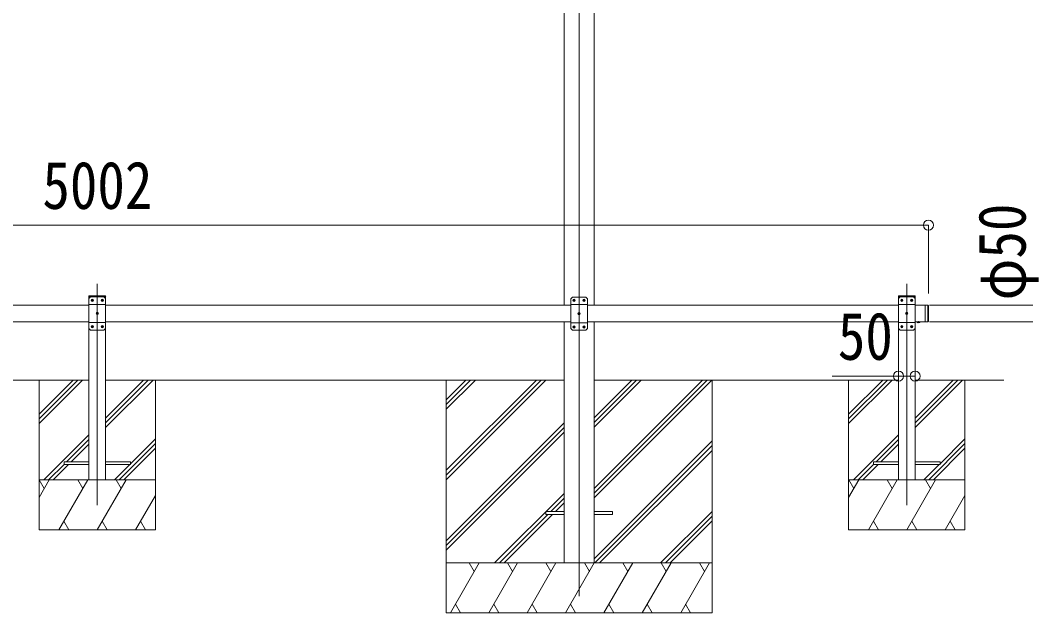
# Model space of a CAD drawing. Units: millimetres at full size, sheet at 1:30. Extents: x -8385 to 8479, y -5853 to 5787.
# Drawn here: x 2395 to 5421, y -3457 to -1675 of the extents above; entities that cross this region are included whole.
import ezdxf
from ezdxf.enums import TextEntityAlignment as Align

# ---------------------------------------------------------------- set-up
doc = ezdxf.new("R2010")
doc.units = ezdxf.units.MM
doc.header["$LTSCALE"] = 30
doc.header["$PDMODE"] = 32
doc.header["$PDSIZE"] = 30
for name, color, linetype, lineweight in [('0-0_0', 7, 'Continuous', 9), ('0-1_本体', 4, 'Continuous', 9), ('0-2_部品', 7, 'Continuous', 9), ('0-4_TABLE1', 3, 'Continuous', 9), ('0-5_DIM1', 3, 'Continuous', 9), ('0-8_PARTS2', 2, 'Continuous', 9), ('0-A_寸法', 6, 'Continuous', 9)]:
    doc.layers.add(name, color=color, linetype=linetype, lineweight=lineweight)
doc.styles.add('ＭＳ ゴシック', font='')
doc.styles.get('ＭＳ ゴシック').set_extended_font_data('MS Gothic')

msp = doc.modelspace()

# ---------------------------------------------------------------- linework, layer by layer
at = {"layer": '0-0_0'}
for p, q in [((1221.91, -2756.63), (2601.71, -2756.63)), ((2451.71, -2756.63), (2451.71, -3206.63)), ((2451.71, -2858.98), (2554.06, -2756.63)), ((2451.71, -2873.12), (2568.2, -2756.63)), ((2451.71, -2887.26), (2582.34, -2756.63)), ((2651.71, -2756.63), (4031.51, -2756.63)), ((2651.71, -2899.4), (2794.47, -2756.63)), ((2651.71, -2885.25), (2780.33, -2756.63)), ((2651.71, -2871.11), (2766.19, -2756.63)), ((2801.71, -3206.63), (2801.71, -2756.63)), ((3676.71, -2756.63), (3676.71, -3456.63)), ((3676.71, -3028.13), (3948.21, -2756.63)), ((3676.71, -3042.27), (3962.35, -2756.63)), ((3676.71, -3056.42), (3976.49, -2756.63)), ((3676.71, -2816), (3736.07, -2756.63)), ((3676.71, -2830.14), (3750.22, -2756.63)), ((3676.71, -2844.29), (3764.36, -2756.63)), ((4121.91, -2756.63), (5037.7, -2756.63)), ((4121.91, -3110.69), (4475.97, -2756.63)), ((4121.91, -3082.41), (4447.68, -2756.63)), ((4121.91, -3096.55), (4461.83, -2756.63)), ((4121.91, -2898.56), (4263.84, -2756.63)), ((4121.91, -2884.42), (4249.69, -2756.63)), ((4121.91, -2870.28), (4235.55, -2756.63)), ((4476.71, -2756.63), (4476.71, -3456.63)), ((4887.7, -2756.63), (4887.7, -3206.63)), ((4887.7, -2858.98), (4990.05, -2756.63)), ((4887.7, -2873.12), (5004.2, -2756.63)), ((4887.7, -2887.26), (5018.34, -2756.63)), ((5087.7, -2899.4), (5230.47, -2756.63)), ((5087.7, -2885.25), (5216.33, -2756.63)), ((5087.7, -2871.11), (5202.19, -2756.63)), ((5087.71, -2756.63), (5354.71, -2756.63)), ((5237.7, -3206.63), (5237.7, -2756.63)), ((3676.71, -3240.26), (4031.51, -2885.47)), ((3676.71, -3254.41), (4031.51, -2899.61)), ((2466.18, -3056.63), (2601.71, -2921.11)), ((2534.33, -3002.63), (2601.71, -2935.25)), ((2726.71, -3008.24), (2801.71, -2933.24)), ((3676.71, -3268.55), (4031.51, -2913.75)), ((4902.18, -3056.63), (5037.7, -2921.11)), ((4970.33, -3002.63), (5037.7, -2935.25)), ((5162.7, -3008.24), (5237.7, -2933.24)), ((2548.47, -3002.63), (2601.71, -2949.4)), ((2692.46, -3056.63), (2801.71, -2947.39)), ((2706.6, -3056.63), (2801.71, -2961.53)), ((4121.91, -3294.54), (4476.71, -2939.74)), ((4123.96, -3306.63), (4476.71, -2953.89)), ((4984.47, -3002.63), (5037.7, -2949.4)), ((5128.46, -3056.63), (5237.7, -2947.39)), ((5142.6, -3056.63), (5237.7, -2961.53)), ((4138.1, -3306.63), (4476.71, -2968.03)), ((2480.33, -3056.63), (2526.71, -3010.25)), ((2494.47, -3056.63), (2540.47, -3010.63)), ((2678.32, -3056.63), (2724.32, -3010.63)), ((4916.32, -3056.63), (4962.7, -3010.25)), ((4930.47, -3056.63), (4976.47, -3010.63)), ((5114.32, -3056.63), (5160.32, -3010.63)), ((2451.71, -3109.75), (2482.37, -3056.63)), ((2451.71, -3056.63), (2801.71, -3056.63)), ((2467.37, -3082.61), (2452.37, -3056.63)), ((2511.24, -3206.63), (2597.84, -3056.63)), ((2582.84, -3082.61), (2567.84, -3056.63)), ((2626.71, -3206.63), (2713.31, -3056.63)), ((2698.31, -3082.61), (2683.31, -3056.63)), ((4887.7, -3109.75), (4918.37, -3056.63)), ((4887.7, -3056.63), (5237.7, -3056.63)), ((4903.37, -3082.61), (4888.37, -3056.63)), ((4947.24, -3206.63), (5033.84, -3056.63)), ((5018.84, -3082.61), (5003.84, -3056.63)), ((5062.71, -3206.63), (5149.31, -3056.63)), ((5134.31, -3082.61), (5119.31, -3056.63)), ((2742.18, -3206.63), (2801.71, -3103.53)), ((3822.47, -3306.63), (4031.51, -3097.6)), ((3991.11, -3152.13), (4031.51, -3111.74)), ((5178.18, -3206.63), (5237.7, -3103.53)), ((4005.25, -3152.13), (4031.51, -3125.88)), ((3836.61, -3306.63), (3982.11, -3161.13)), ((3850.75, -3306.63), (3996.25, -3161.13)), ((4321.95, -3306.63), (4476.71, -3151.87)), ((4336.09, -3306.63), (4476.71, -3166.02)), ((2451.71, -3206.63), (2801.71, -3206.63)), ((2526.24, -3180.65), (2541.24, -3206.63)), ((2641.71, -3180.65), (2656.71, -3206.63)), ((2757.18, -3180.65), (2772.18, -3206.63)), ((4350.23, -3306.63), (4476.71, -3180.16)), ((4887.7, -3206.63), (5237.7, -3206.63)), ((4962.24, -3180.65), (4977.24, -3206.63)), ((5077.71, -3180.65), (5092.71, -3206.63)), ((5193.18, -3180.65), (5208.18, -3206.63)), ((4476.71, -3306.63), (3676.71, -3306.63)), ((3689.41, -3456.63), (3776.01, -3306.63)), ((3761.01, -3332.61), (3746.01, -3306.63)), ((3804.88, -3456.63), (3891.48, -3306.63)), ((3876.48, -3332.61), (3861.48, -3306.63)), ((3920.35, -3456.63), (4006.95, -3306.63)), ((3991.95, -3332.61), (3976.95, -3306.63)), ((4035.82, -3456.63), (4122.42, -3306.63)), ((4107.42, -3332.61), (4092.42, -3306.63)), ((4151.29, -3456.63), (4237.89, -3306.63)), ((4222.89, -3332.61), (4207.89, -3306.63)), ((4266.76, -3456.63), (4353.36, -3306.63)), ((4323.36, -3306.63), (4338.36, -3332.61)), ((4382.23, -3456.63), (4468.83, -3306.63)), ((4438.83, -3306.63), (4453.83, -3332.61)), ((3704.41, -3430.65), (3719.41, -3456.63)), ((3819.88, -3430.65), (3834.88, -3456.63)), ((3935.35, -3430.65), (3950.35, -3456.63)), ((4050.82, -3430.65), (4065.82, -3456.63)), ((4166.29, -3430.65), (4181.29, -3456.63)), ((4281.76, -3430.65), (4296.76, -3456.63)), ((4397.23, -3430.65), (4412.23, -3456.63)), ((3676.71, -3456.63), (4476.71, -3456.63))]:
    msp.add_line(p, q, dxfattribs=at)
at = {"layer": '0-1_本体'}
for p, q in [((4031.51, -830.25), (4031.51, -2531.63)), ((4031.51, -2581.63), (4031.51, -3306.63)), ((4121.91, -2581.63), (4121.91, -3306.63))]:
    msp.add_line(p, q, dxfattribs=at)
msp.add_lwpolyline([(4104.21, -830.25), (4121.91, -830.25), (4121.91, -2531.63)], dxfattribs=at)
at = {"layer": '0-2_部品', "color": 4}
for p, q in [((2601.71, -3002.63), (2526.71, -3002.63)), ((2651.71, -3010.63), (2726.71, -3010.63)), ((5037.7, -3002.63), (4962.7, -3002.63)), ((5087.7, -3010.63), (5162.7, -3010.63)), ((3976.71, -3152.13), (3976.71, -3161.13)), ((3976.71, -3152.13), (4031.51, -3152.13)), ((3976.71, -3161.13), (4031.51, -3161.13)), ((4121.91, -3152.13), (4176.71, -3152.13)), ((4121.91, -3161.13), (4176.71, -3161.13)), ((4176.71, -3152.13), (4176.71, -3161.13))]:
    msp.add_line(p, q, dxfattribs=at)
for points in [[(2526.71, -3002.63), (2526.71, -3010.63), (2601.71, -3010.63)], [(2726.71, -3010.63), (2726.71, -3002.63), (2651.71, -3002.63)], [(4962.7, -3002.63), (4962.7, -3010.63), (5037.7, -3010.63)], [(5162.7, -3010.63), (5162.7, -3002.63), (5087.7, -3002.63)]]:
    msp.add_lwpolyline(points, dxfattribs=at)
at = {"layer": '0-4_TABLE1'}
for p, q in [((2601.41, -2506.63), (2601.51, -2504.58)), ((2601.41, -2506.63), (2652.01, -2506.63)), ((2606.71, -2506.63), (2601.71, -2511.63)), ((2601.71, -2601.63), (2601.71, -2511.63)), ((2602.51, -2503.63), (2650.9, -2503.63)), ((2606.71, -2506.63), (2646.71, -2506.63)), ((2646.71, -2506.63), (2651.71, -2511.63)), ((2651.71, -2511.63), (2651.71, -2601.63)), ((2652.01, -2506.63), (2651.9, -2504.58)), ((4056.71, -2507.16), (4051.71, -2512.16)), ((4096.71, -2507.16), (4056.71, -2507.16)), ((4096.71, -2507.16), (4101.71, -2512.16)), ((5037.41, -2506.63), (5037.51, -2504.58)), ((5088.01, -2506.63), (5037.41, -2506.63)), ((5042.7, -2506.63), (5037.7, -2511.63)), ((5037.7, -2511.63), (5037.7, -2601.63)), ((5086.9, -2503.63), (5038.51, -2503.63)), ((5082.7, -2506.63), (5042.7, -2506.63)), ((5082.7, -2506.63), (5087.7, -2511.63)), ((5087.7, -2601.63), (5087.7, -2511.63)), ((5088.01, -2506.63), (5087.9, -2504.58)), ((2601.71, -2529.33), (2651.71, -2529.33)), ((2610.45, -2517.05), (2609.61, -2517.05)), ((2612.97, -2516.21), (2613.81, -2516.21)), ((2640.45, -2517.05), (2639.61, -2517.05)), ((2642.97, -2516.21), (2643.81, -2516.21)), ((4051.71, -2512.16), (4051.71, -2602.16)), ((4101.71, -2529.86), (4051.71, -2529.86)), ((4060.45, -2516.74), (4059.61, -2516.74)), ((4062.97, -2517.58), (4063.81, -2517.58)), ((4090.45, -2516.74), (4089.61, -2516.74)), ((4092.97, -2517.58), (4093.81, -2517.58)), ((4101.71, -2602.16), (4101.71, -2512.16)), ((5087.7, -2529.33), (5037.7, -2529.33)), ((5046.44, -2516.21), (5045.6, -2516.21)), ((5048.96, -2517.05), (5049.8, -2517.05)), ((5076.44, -2516.21), (5075.6, -2516.21)), ((5078.96, -2517.05), (5079.8, -2517.05)), ((5117.71, -2531.63), (5117.71, -2581.63)), ((5117.71, -2531.63), (5125.71, -2531.63)), ((5125.71, -2531.63), (5125.71, -2581.63)), ((5127.71, -2533.63), (5125.71, -2531.63)), ((5127.71, -2533.63), (5127.71, -2579.63)), ((2625.45, -2557.05), (2624.61, -2557.05)), ((2627.97, -2556.21), (2628.81, -2556.21)), ((4075.45, -2556.74), (4074.61, -2556.74)), ((4077.97, -2557.58), (4078.81, -2557.58)), ((5061.44, -2556.21), (5060.6, -2556.21)), ((5063.96, -2557.05), (5064.8, -2557.05)), ((2601.71, -2583.93), (2651.71, -2583.93)), ((2606.71, -2606.63), (2601.71, -2601.63)), ((2610.45, -2597.05), (2609.61, -2597.05)), ((2612.97, -2596.21), (2613.81, -2596.21)), ((2640.45, -2597.05), (2639.61, -2597.05)), ((2642.97, -2596.21), (2643.81, -2596.21)), ((2646.71, -2606.63), (2651.71, -2601.63)), ((4101.71, -2584.46), (4051.71, -2584.46)), ((4056.71, -2607.16), (4051.71, -2602.16)), ((4060.45, -2596.74), (4059.61, -2596.74)), ((4062.97, -2597.58), (4063.81, -2597.58)), ((4090.45, -2596.74), (4089.61, -2596.74)), ((4092.97, -2597.58), (4093.81, -2597.58)), ((4096.71, -2607.16), (4101.71, -2602.16)), ((5087.7, -2583.93), (5037.7, -2583.93)), ((5042.7, -2606.63), (5037.7, -2601.63)), ((5046.44, -2596.21), (5045.6, -2596.21)), ((5048.96, -2597.05), (5049.8, -2597.05)), ((5076.44, -2596.21), (5075.6, -2596.21)), ((5078.96, -2597.05), (5079.8, -2597.05)), ((5082.7, -2606.63), (5087.7, -2601.63)), ((5091.81, -2581.63), (5103.61, -2581.63)), ((5091.81, -2581.63), (5091.81, -2582.14)), ((5091.81, -2582.14), (5103.61, -2582.14)), ((5095.21, -2581.63), (5100.21, -2581.63)), ((5103.61, -2581.63), (5103.61, -2582.14)), ((5117.71, -2581.63), (5125.71, -2581.63)), ((5127.71, -2579.63), (5125.71, -2581.63)), ((2646.71, -2606.63), (2606.71, -2606.63)), ((4056.71, -2607.16), (4096.71, -2607.16)), ((5042.7, -2606.63), (5082.7, -2606.63))]:
    msp.add_line(p, q, dxfattribs=at)
for points in [[(2609.61, -2517.05), (2609.61, -2516.21), (2610.45, -2516.21)], [(2611.29, -2515.37), (2611.29, -2514.53), (2612.13, -2514.53), (2612.13, -2515.37)], [(2612.13, -2517.89), (2612.13, -2518.73), (2611.29, -2518.73), (2611.29, -2517.89)], [(2613.81, -2516.21), (2613.81, -2517.05), (2612.97, -2517.05)], [(2639.61, -2517.05), (2639.61, -2516.21), (2640.45, -2516.21)], [(2641.29, -2515.37), (2641.29, -2514.53), (2642.13, -2514.53), (2642.13, -2515.37)], [(2642.13, -2517.89), (2642.13, -2518.73), (2641.29, -2518.73), (2641.29, -2517.89)], [(2643.81, -2516.21), (2643.81, -2517.05), (2642.97, -2517.05)], [(4059.61, -2516.74), (4059.61, -2517.58), (4060.45, -2517.58)], [(4062.13, -2515.9), (4062.13, -2515.06), (4061.29, -2515.06), (4061.29, -2515.9)], [(4061.29, -2518.42), (4061.29, -2519.26), (4062.13, -2519.26), (4062.13, -2518.42)], [(4063.81, -2517.58), (4063.81, -2516.74), (4062.97, -2516.74)], [(4089.61, -2516.74), (4089.61, -2517.58), (4090.45, -2517.58)], [(4092.13, -2515.9), (4092.13, -2515.06), (4091.29, -2515.06), (4091.29, -2515.9)], [(4091.29, -2518.42), (4091.29, -2519.26), (4092.13, -2519.26), (4092.13, -2518.42)], [(4093.81, -2517.58), (4093.81, -2516.74), (4092.97, -2516.74)], [(5045.6, -2516.21), (5045.6, -2517.05), (5046.44, -2517.05)], [(5048.12, -2515.37), (5048.12, -2514.53), (5047.28, -2514.53), (5047.28, -2515.37)], [(5047.28, -2517.89), (5047.28, -2518.73), (5048.12, -2518.73), (5048.12, -2517.89)], [(5049.8, -2517.05), (5049.8, -2516.21), (5048.96, -2516.21)], [(5075.6, -2516.21), (5075.6, -2517.05), (5076.44, -2517.05)], [(5078.12, -2515.37), (5078.12, -2514.53), (5077.28, -2514.53), (5077.28, -2515.37)], [(5077.28, -2517.89), (5077.28, -2518.73), (5078.12, -2518.73), (5078.12, -2517.89)], [(5079.8, -2517.05), (5079.8, -2516.21), (5078.96, -2516.21)], [(2624.61, -2557.05), (2624.61, -2556.21), (2625.45, -2556.21)], [(2626.29, -2555.37), (2626.29, -2554.53), (2627.13, -2554.53), (2627.13, -2555.37)], [(2627.13, -2557.89), (2627.13, -2558.73), (2626.29, -2558.73), (2626.29, -2557.89)], [(2628.81, -2556.21), (2628.81, -2557.05), (2627.97, -2557.05)], [(4074.61, -2556.74), (4074.61, -2557.58), (4075.45, -2557.58)], [(4077.13, -2555.9), (4077.13, -2555.06), (4076.29, -2555.06), (4076.29, -2555.9)], [(4076.29, -2558.42), (4076.29, -2559.26), (4077.13, -2559.26), (4077.13, -2558.42)], [(4078.81, -2557.58), (4078.81, -2556.74), (4077.97, -2556.74)], [(5060.6, -2556.21), (5060.6, -2557.05), (5061.44, -2557.05)], [(5063.12, -2555.37), (5063.12, -2554.53), (5062.28, -2554.53), (5062.28, -2555.37)], [(5062.28, -2557.89), (5062.28, -2558.73), (5063.12, -2558.73), (5063.12, -2557.89)], [(5064.8, -2557.05), (5064.8, -2556.21), (5063.96, -2556.21)], [(2609.61, -2597.05), (2609.61, -2596.21), (2610.45, -2596.21)], [(2611.29, -2595.37), (2611.29, -2594.53), (2612.13, -2594.53), (2612.13, -2595.37)], [(2612.13, -2597.89), (2612.13, -2598.73), (2611.29, -2598.73), (2611.29, -2597.89)], [(2613.81, -2596.21), (2613.81, -2597.05), (2612.97, -2597.05)], [(2639.61, -2597.05), (2639.61, -2596.21), (2640.45, -2596.21)], [(2641.29, -2595.37), (2641.29, -2594.53), (2642.13, -2594.53), (2642.13, -2595.37)], [(2642.13, -2597.89), (2642.13, -2598.73), (2641.29, -2598.73), (2641.29, -2597.89)], [(2643.81, -2596.21), (2643.81, -2597.05), (2642.97, -2597.05)], [(4059.61, -2596.74), (4059.61, -2597.58), (4060.45, -2597.58)], [(4062.13, -2595.9), (4062.13, -2595.06), (4061.29, -2595.06), (4061.29, -2595.9)], [(4061.29, -2598.42), (4061.29, -2599.26), (4062.13, -2599.26), (4062.13, -2598.42)], [(4063.81, -2597.58), (4063.81, -2596.74), (4062.97, -2596.74)], [(4089.61, -2596.74), (4089.61, -2597.58), (4090.45, -2597.58)], [(4092.13, -2595.9), (4092.13, -2595.06), (4091.29, -2595.06), (4091.29, -2595.9)], [(4091.29, -2598.42), (4091.29, -2599.26), (4092.13, -2599.26), (4092.13, -2598.42)], [(4093.81, -2597.58), (4093.81, -2596.74), (4092.97, -2596.74)], [(5045.6, -2596.21), (5045.6, -2597.05), (5046.44, -2597.05)], [(5048.12, -2595.37), (5048.12, -2594.53), (5047.28, -2594.53), (5047.28, -2595.37)], [(5047.28, -2597.89), (5047.28, -2598.73), (5048.12, -2598.73), (5048.12, -2597.89)], [(5049.8, -2597.05), (5049.8, -2596.21), (5048.96, -2596.21)], [(5075.6, -2596.21), (5075.6, -2597.05), (5076.44, -2597.05)], [(5078.12, -2595.37), (5078.12, -2594.53), (5077.28, -2594.53), (5077.28, -2595.37)], [(5077.28, -2597.89), (5077.28, -2598.73), (5078.12, -2598.73), (5078.12, -2597.89)], [(5079.8, -2597.05), (5079.8, -2596.21), (5078.96, -2596.21)], [(5095.26, -2584.35), (5096.56, -2581.68), (5097.71, -2581.07)], [(5100.16, -2584.35), (5098.86, -2581.68), (5097.71, -2581.07)]]:
    msp.add_lwpolyline(points, dxfattribs=at)
for centre in [(2611.71, -2516.63), (2641.71, -2516.63), (4061.71, -2517.16), (4091.71, -2517.16), (5047.7, -2516.63), (5077.7, -2516.63), (2626.71, -2556.63), (4076.71, -2557.16), (5062.7, -2556.63), (2611.71, -2596.63), (2641.71, -2596.63), (4061.71, -2597.16), (4091.71, -2597.16), (5047.7, -2596.63), (5077.7, -2596.63)]:
    msp.add_circle(centre, 3.5, dxfattribs=at)
for centre, radius, start, end in [((2602.51, -2504.63), 1, 90, 176.99989), ((2650.9, -2504.63), 1, 3.00006, 90), ((5038.51, -2504.63), 1, 90, 176.99994), ((5086.9, -2504.63), 1, 3.00011, 90), ((2610.45, -2515.37), 0.84, 270, 0), ((2610.45, -2517.89), 0.84, 0, 90), ((2612.97, -2515.37), 0.84, 180, 270), ((2612.97, -2517.89), 0.84, 90, 180), ((2640.45, -2515.37), 0.84, 270, 0), ((2640.45, -2517.89), 0.84, 0, 90), ((2642.97, -2515.37), 0.84, 180, 270), ((2642.97, -2517.89), 0.84, 90, 180), ((4060.45, -2515.9), 0.84, 270, 0), ((4060.45, -2518.42), 0.84, 0, 90), ((4062.97, -2515.9), 0.84, 180, 270), ((4062.97, -2518.42), 0.84, 90, 180), ((4090.45, -2515.9), 0.84, 270, 0), ((4090.45, -2518.42), 0.84, 0, 90), ((4092.97, -2515.9), 0.84, 180, 270), ((4092.97, -2518.42), 0.84, 90, 180), ((5046.44, -2515.37), 0.84, 270, 0), ((5046.44, -2517.89), 0.84, 0, 90), ((5048.96, -2515.37), 0.84, 180, 270), ((5048.96, -2517.89), 0.84, 90, 180), ((5076.44, -2515.37), 0.84, 270, 0), ((5076.44, -2517.89), 0.84, 0, 90), ((5078.96, -2515.37), 0.84, 180, 270), ((5078.96, -2517.89), 0.84, 90, 180), ((2625.45, -2555.37), 0.84, 270, 0), ((2625.45, -2557.89), 0.84, 0, 90), ((2627.97, -2555.37), 0.84, 180, 270), ((2627.97, -2557.89), 0.84, 90, 180), ((4075.45, -2555.9), 0.84, 270, 0), ((4075.45, -2558.42), 0.84, 0, 90), ((4077.97, -2555.9), 0.84, 180, 270), ((4077.97, -2558.42), 0.84, 90, 180), ((5061.44, -2555.37), 0.84, 270, 0), ((5061.44, -2557.89), 0.84, 0, 90), ((5063.96, -2555.37), 0.84, 180, 270), ((5063.96, -2557.89), 0.84, 90, 180), ((2610.45, -2595.37), 0.84, 270, 0), ((2610.45, -2597.89), 0.84, 0, 90), ((2612.97, -2595.37), 0.84, 180, 270), ((2612.97, -2597.89), 0.84, 90, 180), ((2640.45, -2595.37), 0.84, 270, 0), ((2640.45, -2597.89), 0.84, 0, 90), ((2642.97, -2595.37), 0.84, 180, 270), ((2642.97, -2597.89), 0.84, 90, 180), ((4060.45, -2595.9), 0.84, 270, 0), ((4060.45, -2598.42), 0.84, 0, 90), ((4062.97, -2595.9), 0.84, 180, 270), ((4062.97, -2598.42), 0.84, 90, 180), ((4090.45, -2595.9), 0.84, 270, 0), ((4090.45, -2598.42), 0.84, 0, 90), ((4092.97, -2595.9), 0.84, 180, 270), ((4092.97, -2598.42), 0.84, 90, 180), ((5046.44, -2595.37), 0.84, 270, 0), ((5046.44, -2597.89), 0.84, 0, 90), ((5048.96, -2595.37), 0.84, 180, 270), ((5048.96, -2597.89), 0.84, 90, 180), ((5076.44, -2595.37), 0.84, 270, 0), ((5076.44, -2597.89), 0.84, 0, 90), ((5078.96, -2595.37), 0.84, 180, 270), ((5078.96, -2597.89), 0.84, 90, 180), ((5097.71, -2576.71), 8.02, 222.61678, 317.38322)]:
    msp.add_arc(centre, radius, start, end, dxfattribs=at)
at = {"layer": '0-5_DIM1'}
for p, q in [((2601.71, -3056.63), (2601.71, -2506.63)), ((2601.71, -2506.63), (2651.71, -2506.63)), ((2651.71, -3056.63), (2651.71, -2506.63)), ((5037.7, -3056.63), (5037.7, -2506.63)), ((5087.71, -2506.63), (5037.7, -2506.63)), ((5087.71, -3056.63), (5087.71, -2506.63)), ((1201.71, -2531.63), (2601.71, -2531.63)), ((2651.71, -2531.63), (4051.71, -2531.63)), ((4101.71, -2531.63), (5037.7, -2531.63)), ((5087.71, -2531.63), (5117.71, -2531.63)), ((1201.71, -2581.63), (2601.71, -2581.63)), ((2651.71, -2581.63), (4051.71, -2581.63)), ((4101.71, -2581.63), (5037.7, -2581.63)), ((5087.71, -2581.63), (5117.71, -2581.63))]:
    msp.add_line(p, q, dxfattribs=at)
at = {"layer": '0-8_PARTS2'}
for p, q in [((4076.71, -656.63), (4076.71, -3406.63)), ((2626.71, -3133.19), (2626.71, -2467.15)), ((5062.7, -3133.19), (5062.71, -2467.15))]:
    msp.add_line(p, q, dxfattribs=at)
at = {"layer": '0-A_寸法'}
for p, q in [((125.71, -2291.16), (5127.71, -2291.16)), ((5127.71, -2291.16), (5127.71, -2496.92)), ((5469.17, -2531.63), (5131.22, -2531.63)), ((5469.17, -2581.63), (5131.22, -2581.63)), ((5037.7, -2744.77), (4837.7, -2744.77)), ((5087.71, -2744.77), (5037.7, -2744.77))]:
    msp.add_line(p, q, dxfattribs=at)
for p in [(5127.71, -2291.16), (5037.7, -2744.77), (5087.71, -2744.77)]:
    msp.add_point(p, dxfattribs=at)

# ---------------------------------------------------------------- texts
at = {"layer": '0-A_寸法', "color": 7, "style": 'ＭＳ ゴシック', "width": 0.85}
for s, p in [('5002', (2461.71, -2285.16)), ('50', (4855.2, -2738.77))]:
    msp.add_text(s, height=143, dxfattribs=at).set_placement(p, align=Align.BOTTOM_LEFT)
msp.add_text('φ50', height=143, rotation=90, dxfattribs=at).set_placement((5463.17, -2517.25), align=Align.BOTTOM_LEFT)

doc.saveas('drawing.dxf')
